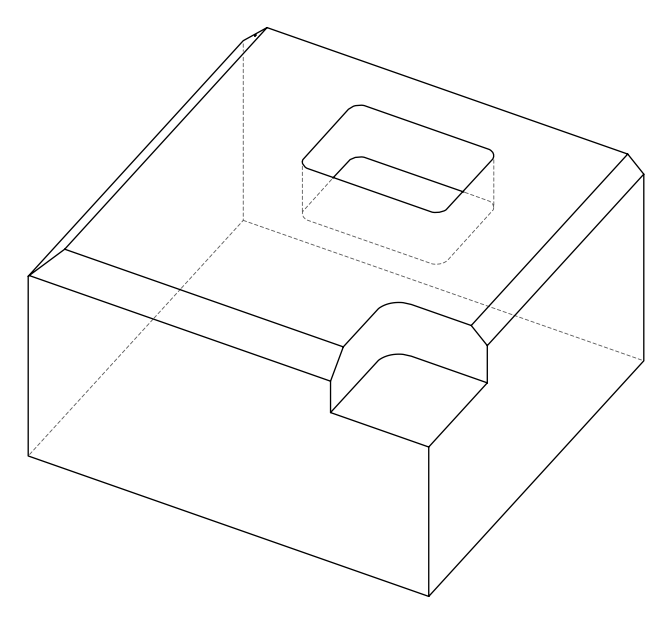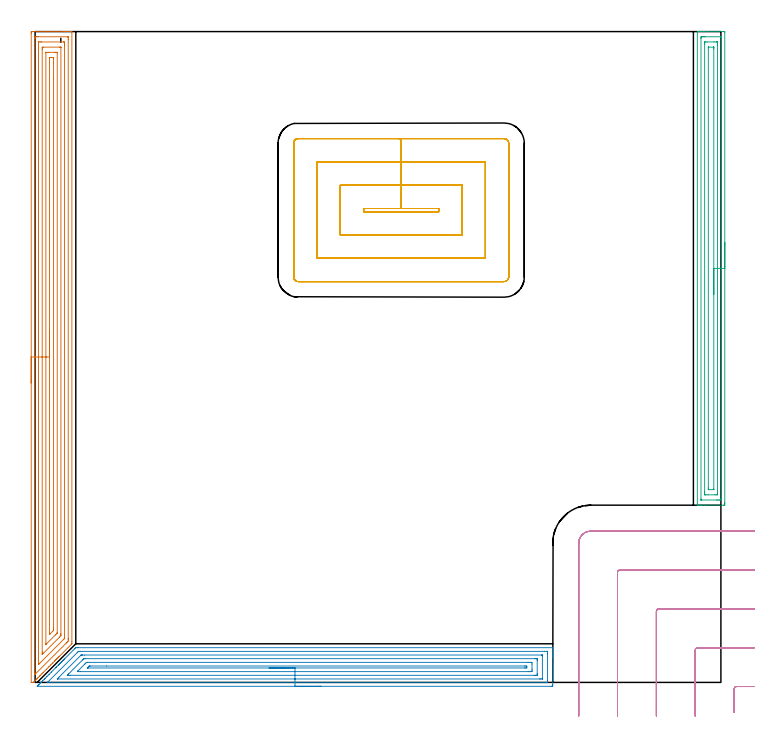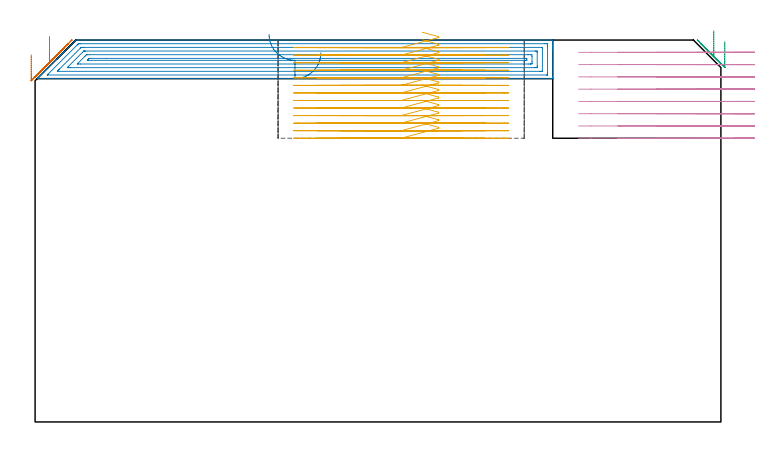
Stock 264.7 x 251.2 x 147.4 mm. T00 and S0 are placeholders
(PLAN: 5 operations, 2 tool changes, 54.1 min)
(1 AREA_MILL | FG_CHAMFER_SURFACE | UGT0205_001 | 12 min | 30953 mm3)
(2 AREA_MILL_1 | FG_CHAMFER_SURFACE_1 | UGT0205_001 | 9.42 min | 21792 mm3)
(3 AREA_MILL_2 | FG_CHAMFER_SURFACE_2 | UGT0205_001 | 6.1 min | 10614 mm3)
(4 MILL_CORNER_NOTCH_RECTANGULAR | CORNER_NOTCH_RECTANGULAR | UGT0201_094 | Follow Part, ap 5, ae 75% | 7.22 min | 165347 mm3)
(5 MILL_RECTANGULAR_POCKET | POCKET_RECTANGULAR_STRAIGHT | NXT0201_011 | Follow Part, ap 3, ae 75% | 19.39 min | 240004 mm3)
(TOOL UGT0205_001 | Chamfer Mill 20 x 3 x 45 deg. | D20 FL50 Z2)
(TOOL UGT0201_094 | End mill 20 mm | D20 FL38 Z4)
(TOOL NXT0201_011 | ENDMILL 12mm [2P460-1200-NA 1630] | D12 FL38 Z6)
(OP 1 AREA_MILL)
G17 G21 G94 G90
T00 M6
G54
G17 G0 G90 X-1.5 Y115.6 S1061 M3
G43 Z157.4 H0
Z141.7
G94 G1 Y115.638 Z140.828 F250.
Y115.752 Z139.963
Y115.941 Z139.112
Y116.203 Z138.28
Y116.537 Z137.474
Y116.94 Z136.7
Y117.408 Z135.964
Y117.94 Z135.272
Y118.529 Z134.629
Y119.172 Z134.04
Y119.864 Z133.508
Y120.6 Z133.04
Y121.374 Z132.637
Y122.18 Z132.303
Y123.012 Z132.041
Y123.864 Z131.852
Y124.728 Z131.738
Y125.6 Z131.7
Y250.59
X-1.497 Y250.986 Z131.702
X-1.492 Y251.19 Z131.705
X-1.107 Y251.195 Z132.09
X-0.507 Y251.2 Z132.69
X11.175 Z144.369
X11.731 Z144.927
X12.052 Z145.248
X12.608 Z145.804
X12.93 Z146.124
X13.573 Z146.772
X13.912 Z147.111
X14.058 Y251.198 Z147.25
X14.198 Y251.19 Z147.388
X14.2 Y251.036 Z147.4
Y15.787
X14.195 Y14.9 Z147.395
X14.193 Y14.895 Z147.393
X9.42 Y10.119 Z142.616
X9.285 Y9.984 Z142.483
X9.12 Y9.819 Z142.317
X8.982 Y9.68 Z142.177
X8.839 Y9.538 Z142.037
X8.688 Y9.387 Z141.886
X8.543 Y9.241 Z141.739
X8.393 Y9.092 Z141.59
X8.257 Y8.956 Z141.455
X8.105 Y8.802 Z141.3
X7.946 Y8.645 Z141.144
X7.826 Y8.525 Z141.024
X7.666 Y8.363 Z140.861
X7.5 Y8.199 Z140.698
X6.789 Y7.488 Z139.987
X6.608 Y7.306 Z139.804
X6.018 Y6.718 Z139.218
X5.326 Y6.026 Z138.525
X4.375 Y5.074 Z137.573
X3.035 Y3.735 Z136.234
X2.59 Y3.289 Z135.787
X2.047 Y2.747 Z135.246
X1.817 Y2.516 Z135.014
X1.697 Y2.396 Z134.894
X1.2 Y1.899 Z134.399
X0.94 Y1.638 Z134.136
X0.805 Y1.503 Z134.002
X0.648 Y1.347 Z133.847
X0.362 Y1.061 Z133.562
X0.063 Y0.76 Z133.258
X-0.536 Y0.164 Z132.663
X-0.668 Y0.035 Z132.53
X-0.697 Y0.01 Z132.501
X-0.99 Y0. Z132.21
X-1.076 Z132.123
X-1.341 Z131.858
X-1.494 Y0.01 Z131.705
X-1.5 Y0.04 Z131.7
Y125.6
X-0.086 Z133.114
X-0.085 Y248.657 Z133.115
X-0.084 Y248.804 Z133.116
X-0.079 Y249.168 Z133.121
X0.268 Y249.191 Z133.468
X0.648 Y249.196 Z133.848
X1.136 Y249.2 Z134.336
X12.541 Z145.741
X12.717 Y249.197 Z145.917
X12.746 Y249.195 Z145.946
X12.773 Y249.191 Z145.973
X12.779 Y249.155 Z145.979
X12.784 Y248.953 Z145.984
X12.785 Y248.804 Z145.985
X12.786 Y248.058 Z145.986
X12.785 Y16.827 Z145.985
X12.784 Y16.68 Z145.984
X12.779 Y15.941 Z145.979
X12.634 Y15.787 Z145.834
X12.342 Y15.493 Z145.542
X12.052 Y15.202 Z145.252
X0.139 Y3.289 Z133.339
X-0.016 Y3.137 Z133.184
X-0.05 Y3.106 Z133.15
X-0.072 Y3.088 Z133.128
X-0.079 Y3.135 Z133.121
X-0.082 Y3.289 Z133.118
X-0.085 Y3.68 Z133.115
X-0.086 Y125.6 Z133.114
X1.328 Z134.528
X1.329 Y247.019 Z134.529
X1.33 Y247.119 Z134.53
X1.333 Y247.168 Z134.533
X1.335 Y247.186 Z134.535
X1.354 Y247.192 Z134.554
X1.525 Y247.196 Z134.725
X2.224 Y247.2 Z135.424
X2.402 Z135.602
X10.998 Y247.199 Z144.198
X11.175 Y247.195 Z144.375
X11.347 Y247.19 Z144.547
X11.364 Y247.019 Z144.564
X11.367 Y246.823 Z144.567
X11.371 Y246.126 Z144.571
Y245.926
Y17.374
X11.368 Y17.173 Z144.568
X11.364 Y17.041 Z144.564
X11.356 Y16.967 Z144.556
X11.128 Y16.728 Z144.328
X1.836 Y7.436 Z135.036
X1.525 Y7.127 Z134.725
X1.39 Y6.997 Z134.59
X1.335 Y6.946 Z134.535
X1.33 Y7.007 Z134.53
X1.329 Y7.019 Z134.529
X1.328 Y125.6 Z134.528
X2.743 Z135.943
Y244.34
X2.746 Y244.883 Z135.946
X2.75 Y245.068 Z135.95
X2.758 Y245.19 Z135.958
X3.312 Y245.2 Z136.512
X9.453 Z142.653
X9.841 Y245.194 Z143.041
X9.937 Y245.19 Z143.137
X9.951 Y245.186 Z143.151
X9.953 Y245.172 Z143.153
X9.955 Y245.139 Z143.155
X9.957 Y245.067 Z143.157
Y18.813
X9.956 Y18.466 Z143.156
X9.953 Y18.193 Z143.153
X9.95 Y18.057 Z143.15
X9.941 Y18.002 Z143.141
X9.472 Y17.521 Z142.672
X3.279 Y11.328 Z136.479
X2.833 Y10.885 Z136.033
X2.796 Y10.851 Z135.996
X2.75 Y10.811 Z135.95
X2.747 Y10.871 Z135.947
X2.744 Y10.975 Z135.944
X2.743 Y11.324 Z135.943
Y11.715
Y125.6
X4.157 Z137.357
Y243.001
X4.159 Y243.113 Z137.359
X4.161 Y243.168 Z137.361
X4.163 Y243.187 Z137.363
X4.189 Y243.19 Z137.389
X4.403 Y243.197 Z137.603
X5.034 Y243.2 Z138.234
X5.277 Z138.477
X7.666 Z140.866
X7.91 Z141.11
X8.405 Y243.194 Z141.605
X8.52 Y243.19 Z141.72
X8.537 Y243.187 Z141.737
X8.538 Y243.167 Z141.738
X8.541 Y243.113 Z141.741
X8.542 Y243.001 Z141.742
X8.543 Y19.359 Z141.743
X8.536 Y19.136 Z141.736
X8.524 Y19.034 Z141.724
X8.455 Y18.961 Z141.655
X8.256 Y18.758 Z141.456
X7.968 Y18.466 Z141.168
X7.816 Y18.314 Z141.016
X4.275 Y14.774 Z137.475
X4.205 Y14.709 Z137.405
X4.192 Y14.7 Z137.392
X4.164 Y14.686 Z137.364
X4.157 Y14.895 Z137.357
Y125.6
X5.571 Z138.771
Y240.769
X5.573 Y241.114 Z138.773
X5.575 Y241.164 Z138.775
X5.577 Y241.187 Z138.777
X5.595 Y241.19 Z138.795
X5.7 Y241.195 Z138.9
X5.911 Y241.198 Z139.111
X6.365 Y241.2 Z139.565
X6.789 Y241.199 Z139.989
X6.93 Y241.198 Z140.13
X7.042 Y241.194 Z140.242
X7.112 Y241.19 Z140.312
X7.122 Y241.114 Z140.322
X7.125 Y240.769 Z140.325
X7.128 Y240.424 Z140.328
X7.129 Y232.723 Z140.329
Y21.144
X7.128 Y20.799 Z140.328
X7.124 Y20.251 Z140.324
X7.122 Y20.083 Z140.322
X7.039 Y19.996 Z140.239
X6.789 Y19.738 Z139.989
X5.911 Y18.859 Z139.111
X5.716 Y18.665 Z138.916
X5.665 Y18.615 Z138.865
X5.598 Y18.555 Z138.798
X5.579 Y18.539 Z138.779
X5.576 Y18.569 Z138.776
X5.573 Y18.622 Z138.773
X5.572 Y18.706 Z138.772
X5.571 Y18.812 Z138.771
Y125.6
Y126.472 Z138.809
Y127.336 Z138.923
Y128.188 Z139.112
Y129.02 Z139.374
Y129.826 Z139.708
Y130.6 Z140.111
Y131.336 Z140.58
Y132.028 Z141.111
Y132.671 Z141.7
Y133.26 Z142.343
Y133.792 Z143.035
Y134.26 Z143.771
Y134.663 Z144.545
Y134.997 Z145.351
Y135.259 Z146.183
Y135.448 Z147.035
Y135.562 Z147.899
Y135.6 Z148.771
G0 Z157.4
M5
M2
(OP 2 AREA_MILL_1)
G17 G21 G94 G90
T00 M6
G54
G17 G0 G90 X110.3 Y-1.5 S1061 M3
G43 Z157.4 H0
Z142.5
G94 G1 X110.262 Z141.628 F250.
X110.148 Z140.763
X109.959 Z139.912
X109.697 Z139.08
X109.363 Z138.274
X108.96 Z137.5
X108.492 Z136.764
X107.96 Z136.072
X107.371 Z135.429
X106.728 Z134.84
X106.036 Z134.308
X105.3 Z133.84
X104.526 Z133.437
X103.72 Z133.103
X102.888 Z132.841
X102.036 Z132.652
X101.172 Z132.538
X100.3 Z132.5
X0.941
X0.819 Y-1.493 Z132.506
X0.941 Y-1.361 Z132.638
X1.217 Y-1.082 Z132.917
X1.387 Y-0.912 Z133.085
X1.509 Y-0.789 Z133.207
X2.097 Y-0.203 Z133.796
X2.278 Y-0.021 Z133.977
X2.388 Y0.09 Z134.087
X2.976 Y0.676 Z134.675
X3.561 Y1.262 Z135.26
X3.855 Y1.555 Z135.555
X4.506 Y2.206 Z136.205
X5.397 Y3.097 Z137.096
X6.288 Y3.988 Z137.987
X7.956 Y5.657 Z139.655
X8.07 Y5.772 Z139.768
X8.249 Y5.95 Z139.948
X8.961 Y6.662 Z140.66
X9.126 Y6.829 Z140.824
X9.29 Y6.991 Z140.989
X9.407 Y7.108 Z141.106
X9.566 Y7.269 Z141.263
X9.724 Y7.425 Z141.423
X9.852 Y7.553 Z141.551
X10.006 Y7.708 Z141.703
X10.157 Y7.859 Z141.856
X10.298 Y7.999 Z141.997
X10.445 Y8.148 Z142.143
X10.591 Y8.292 Z142.29
X10.743 Y8.444 Z142.442
X10.885 Y8.587 Z142.583
X11.025 Y8.726 Z142.724
X11.189 Y8.89 Z142.888
X11.325 Y9.027 Z143.023
X15.281 Y12.982 Z146.981
X15.645 Y13.343 Z147.342
X15.699 Y13.393 Z147.392
X16.536 Y13.4 Z147.4
X199.659
X199.79 Y13.394 Z147.393
X199.8 Y13.135 Z147.134
Y12.425 Z146.425
Y11.781 Z145.78
Y11.224 Z145.22
Y10.946 Z144.943
Y10.345 Z144.342
Y10.067 Z144.064
Y9.466 Z143.461
Y-0.782 Z133.215
X199.797 Y-1.082 Z132.915
X199.79 Y-1.491 Z132.506
X199.632 Y-1.496 Z132.502
X199.213 Y-1.5 Z132.5
X100.3
Y-0.086 Z133.914
X4.951 Y-0.085 Z133.915
X4.83 Y-0.084 Z133.916
X4.716 Y-0.079 Z133.921
X4.683 Y-0.077 Z133.923
X4.688 Y-0.069 Z133.931
X4.749 Y-0.004 Z133.996
X4.815 Y0.064 Z134.064
X4.951 Y0.202 Z134.202
X16.253 Y11.503 Z145.503
X16.536 Y11.783 Z145.783
X16.701 Y11.94 Z145.94
X16.756 Y11.979 Z145.979
X16.848 Y11.981 Z145.981
X17.041 Y11.984 Z145.984
X17.427 Y11.985 Z145.985
X17.546 Y11.986 Z145.986
X196.659
X197.431 Y11.985 Z145.985
X197.552 Y11.984 Z145.984
X197.77 Y11.979 Z145.979
X197.79 Y11.908 Z145.908
X197.796 Y11.743 Z145.743
X197.799 Y11.224 Z145.224
X197.8 Y10.86 Z144.86
X197.799 Y0.676 Z134.676
X197.798 Y0.314 Z134.314
X197.79 Y-0.051 Z133.949
X197.784 Y-0.08 Z133.92
X197.768 Y-0.082 Z133.918
X197.72 Y-0.084 Z133.916
X197.624 Y-0.085 Z133.915
X197.431 Y-0.086 Z133.914
X100.3
Y1.328 Z135.328
X8.744 Y1.329 Z135.329
X8.677 Y1.331 Z135.331
X8.656 Y1.332 Z135.332
X8.558 Y1.347 Z135.347
X8.639 Y1.433 Z135.433
X8.756 Y1.555 Z135.555
X9.078 Y1.879 Z135.879
X9.407 Y2.208 Z136.208
X17.545 Y10.345 Z144.345
X17.702 Y10.495 Z144.495
X17.76 Y10.549 Z144.549
X17.797 Y10.565 Z144.565
X17.859 Y10.566 Z144.566
X18.09 Y10.57 Z144.57
X18.318 Y10.571 Z144.571
X18.98
X195.42
X195.649 Y10.569 Z144.569
X195.725 Y10.568 Z144.568
X195.778 Y10.565 Z144.565
X195.79 Y10.494 Z144.494
X195.795 Y10.345 Z144.345
X195.799 Y10.197 Z144.197
Y1.555 Z135.555
X195.797 Y1.409 Z135.409
X195.79 Y1.357 Z135.357
X195.784 Y1.335 Z135.335
X195.763 Y1.334 Z135.334
X195.649 Y1.331 Z135.331
X194.987 Y1.329 Z135.329
X194.758 Y1.328 Z135.328
X100.3
Y2.743 Z136.743
X13.549
X12.971 Y2.744 Z136.744
X12.655 Y2.746 Z136.746
X12.501 Y2.75 Z136.75
X12.416 Y2.756 Z136.756
X12.476 Y2.822 Z136.822
X12.525 Y2.874 Z136.874
X12.971 Y3.323 Z137.323
X18.318 Y8.669 Z142.669
X18.723 Y9.067 Z143.067
X18.796 Y9.135 Z143.135
X18.816 Y9.15 Z143.15
X18.848 Y9.153 Z143.153
X18.92 Y9.155 Z143.155
X19.209 Y9.157 Z143.157
X19.522
X192.976
X193.29 Y9.156 Z143.156
X193.689 Y9.152 Z143.152
X193.773 Y9.15 Z143.15
X193.79 Y9.001 Z143.001
X193.799 Y8.654 Z142.654
X193.8 Y8.587 Z142.587
Y3.313 Z137.313
X193.796 Y2.906 Z136.906
X193.793 Y2.805 Z136.805
X193.79 Y2.759 Z136.759
X193.745 Y2.75 Z136.75
X193.55 Y2.747 Z136.747
X192.976 Y2.743 Z136.743
X192.662
X100.3
Y4.157 Z138.157
X17.462
X16.568 Y4.16 Z138.16
X16.536 Y4.162 Z138.162
X16.302 Y4.192 Z138.192
X16.415 Y4.311 Z138.311
X16.536 Y4.436 Z138.436
X19.209 Y7.11 Z141.11
X19.512 Y7.409 Z141.409
X19.818 Y7.708 Z141.708
X20.069 Y7.739 Z141.739
X20.1 Y7.74 Z141.74
X20.956 Y7.743 Z141.743
X190.267
X191.159 Y7.742 Z141.742
X191.193 Y7.741 Z141.741
X191.79 Y7.708 Z141.708
X191.798 Y7.111 Z141.111
X191.799 Y5.071 Z139.071
X191.796 Y4.476 Z138.476
X191.79 Y4.192 Z138.192
X191.227 Y4.159 Z138.159
X191.193 Y4.158 Z138.158
X190.338 Y4.157 Z138.157
X100.3
Y5.571 Z139.571
X20.484
X20.347 Y5.572 Z139.572
X20.217 Y5.575 Z139.575
X20.138 Y5.579 Z139.579
X20.183 Y5.63 Z139.63
X20.245 Y5.696 Z139.696
X20.3 Y5.752 Z139.752
X20.498 Y5.95 Z139.95
X20.746 Y6.192 Z140.192
X20.833 Y6.273 Z140.273
X20.9 Y6.322 Z140.322
X20.991 Y6.324 Z140.324
X21.499 Y6.328 Z140.328
X27.541 Y6.329 Z140.329
X189.028 Y6.328 Z140.328
X189.411 Y6.326 Z140.326
X189.785 Y6.322 Z140.322
X189.79 Y5.95 Z139.95
X189.788 Y5.578 Z139.578
X189.411 Y5.575 Z139.575
X188.903 Y5.572 Z139.572
X100.3 Y5.571 Z139.571
X99.428 Z139.609
X98.564 Z139.723
X97.712 Z139.912
X96.88 Z140.174
X96.074 Z140.508
X95.3 Z140.911
X94.564 Z141.38
X93.872 Z141.911
X93.229 Z142.5
X92.64 Z143.143
X92.108 Z143.835
X91.64 Z144.571
X91.237 Z145.345
X90.903 Z146.151
X90.641 Z146.983
X90.452 Z147.835
X90.338 Z148.699
X90.3 Z149.571
G0 Z157.4
M5
M2
(OP 3 AREA_MILL_2)
G17 G21 G94 G90
T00 M6
G54
G17 G0 G90 X266.2 Y169.8 S1061 M3
G43 Z157.4 H0
Z146.8
G94 G1 Y169.762 Z145.928 F250.
Y169.648 Z145.064
Y169.459 Z144.212
Y169.197 Z143.38
Y168.863 Z142.574
Y168.46 Z141.8
Y167.992 Z141.064
Y167.46 Z140.372
Y166.871 Z139.729
Y166.228 Z139.14
Y165.536 Z138.609
Y164.8 Z138.14
Y164.026 Z137.737
Y163.22 Z137.403
Y162.388 Z137.141
Y161.537 Z136.952
Y160.672 Z136.838
Y159.8 Z136.8
Y69.467
X266.199 Y69.031 Z136.801
X266.195 Y68.577 Z136.803
X266.192 Y68.41 Z136.806
X265.748 Y68.4 Z137.249
X258.696 Z144.298
X257.296 Z145.7
X256.933 Z146.062
X256.208 Z146.791
X255.972 Z147.028
X255.604 Y68.406 Z147.387
X255.603 Y68.407 Z147.388
X255.6 Y68.584 Z147.4
Y251.016
X255.603 Y251.193 Z147.388
X255.605 Y251.2 Z147.386
X255.972 Z147.028
X256.209 Z146.791
X256.933 Z146.062
X258.177 Z144.82
X259.578 Z143.418
X265.748 Z137.249
X266.01 Y251.197 Z136.987
X266.192 Y251.19 Z136.806
X266.199 Y251.006 Z136.799
X266.2 Y159.8 Z136.8
X264.786 Z138.214
X264.785 Y70.902 Z138.215
X264.784 Y70.82 Z138.216
X264.779 Y70.423 Z138.221
X264.392 Y70.407 Z138.608
X263.985 Y70.402 Z139.015
X263.517 Y70.4 Z139.483
X263.104 Z139.896
X257.116 Y70.401 Z145.884
X257.081 Y70.402 Z145.919
X257.046 Y70.406 Z145.954
X257.022 Y70.41 Z145.978
X257.021 Y70.438 Z145.979
X257.015 Y70.737 Z145.985
Y248.698
X257.016 Y248.78 Z145.984
X257.021 Y249.177 Z145.979
X257.408 Y249.193 Z145.592
X257.815 Y249.198 Z145.185
X258.283 Y249.2 Z144.717
X258.696 Z144.304
X264.684 Y249.199 Z138.316
X264.719 Y249.198 Z138.281
X264.754 Y249.194 Z138.246
X264.778 Y249.19 Z138.222
X264.779 Y249.162 Z138.221
X264.785 Y248.863 Z138.215
X264.786 Y159.8 Z138.214
X263.372 Z139.628
X263.371 Y73.231 Z139.629
X263.369 Y72.608 Z139.631
X263.367 Y72.473 Z139.633
X263.365 Y72.414 Z139.635
X263.303 Y72.406 Z139.697
X263.104 Y72.403 Z139.896
X262.427 Y72.4 Z140.573
X259.783 Z143.217
X258.901 Z144.099
X258.696 Y72.403 Z144.304
X258.492 Y72.408 Z144.508
X258.439 Y72.41 Z144.561
X258.435 Y72.447 Z144.565
X258.431 Y72.518 Z144.569
X258.43 Y72.608 Z144.57
X258.429 Y72.88 Z144.571
X258.428 Y73.502 Z144.572
X258.429 Y246.369 Z144.571
X258.431 Y246.992 Z144.569
X258.433 Y247.127 Z144.567
X258.435 Y247.186 Z144.565
X258.497 Y247.194 Z144.503
X258.696 Y247.197 Z144.304
X259.373 Y247.2 Z143.627
X262.017 Z140.983
X262.899 Z140.101
X263.104 Y247.197 Z139.896
X263.309 Y247.192 Z139.691
X263.361 Y247.19 Z139.639
X263.365 Y247.153 Z139.635
X263.369 Y247.082 Z139.631
X263.37 Y246.992 Z139.63
X263.371 Y246.72 Z139.629
X263.372 Y246.098 Z139.628
Y159.8
X261.957 Z141.043
Y74.666
X261.955 Y74.457 Z141.045
X261.953 Y74.422 Z141.047
X261.95 Y74.411 Z141.05
X261.943 Y74.408 Z141.057
X261.89 Y74.403 Z141.11
X261.78 Y74.401 Z141.22
X260.02 Z142.98
X259.911 Y74.402 Z143.089
X259.857 Y74.406 Z143.143
X259.849 Y74.41 Z143.151
X259.846 Y74.415 Z143.154
X259.844 Y74.437 Z143.156
X259.843 Y74.542 Z143.157
Y75.022
Y244.934
X259.845 Y245.143 Z143.155
X259.847 Y245.178 Z143.153
X259.85 Y245.189 Z143.15
X259.857 Y245.192 Z143.143
X259.91 Y245.197 Z143.09
X260.02 Y245.199 Z142.98
X261.78 Z141.22
X261.889 Y245.198 Z141.111
X261.943 Y245.194 Z141.057
X261.951 Y245.19 Z141.049
X261.954 Y245.185 Z141.046
X261.956 Y245.163 Z141.044
X261.957 Y245.058 Z141.043
Y244.578
Y159.8
Y158.928 Z141.081
Y158.064 Z141.195
Y157.212 Z141.383
Y156.38 Z141.646
Y155.574 Z141.98
Y154.8 Z142.382
Y154.064 Z142.851
Y153.372 Z143.382
Y152.729 Z143.972
Y152.14 Z144.615
Y151.609 Z145.307
Y151.14 Z146.043
Y150.737 Z146.817
Y150.403 Z147.622
Y150.141 Z148.454
Y149.952 Z149.306
Y149.838 Z150.171
Y149.8 Z151.043
G0 Z157.4
M5
M2
(OP 4 MILL_CORNER_NOTCH_RECTANGULAR)
G17 G21 G94 G90
T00 M6
G54
G17 G0 G90 X277.571 Y-1.6 S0 M3
G43 Z157.4 H0
Z142.662
G94 G1 X274.571 F250.
X270.795 F500.
G3 X269.8 Y-2.595 R1.
G1 Y-8.602
Y-11.602 F250.
G0 Z157.4
X277.7 Y13.4
Z142.662
G1 X274.7
X255.795 F500.
G3 X254.8 Y12.405 R1.
G1 Y-10.
Y-13. F250.
G0 Z157.4
X277.7 Y28.4
Z142.662
G1 X274.7
X240.796 F500.
G3 X239.8 Y27.404 R1.
G1 Y-10.
Y-13. F250.
G0 Z157.4
X277.7 Y43.4
Z142.662
G1 X274.7
X225.796 F500.
G3 X224.8 Y42.404 R1.
G1 Y-10.
Y-13. F250.
G0 Z157.4
X277.7 Y58.4
Z142.662
G1 X274.7
X214.5 F500.
G3 X209.8 Y53.7 R4.7
G1 Y-10.
Y-13. F250.
G0 Z157.4
X277.571 Y-1.6
Z137.925
G1 X274.571
X270.795 F500.
G3 X269.8 Y-2.595 R1.
G1 Y-8.602
Y-11.602 F250.
G0 Z157.4
X277.7 Y13.4
Z137.925
G1 X274.7
X255.795 F500.
G3 X254.8 Y12.405 R1.
G1 Y-10.
Y-13. F250.
G0 Z157.4
X277.7 Y28.4
Z137.925
G1 X274.7
X240.796 F500.
G3 X239.8 Y27.404 R1.
G1 Y-10.
Y-13. F250.
G0 Z157.4
X277.7 Y43.4
Z137.925
G1 X274.7
X225.796 F500.
G3 X224.8 Y42.404 R1.
G1 Y-10.
Y-13. F250.
G0 Z157.4
X277.7 Y58.4
Z137.925
G1 X274.7
X214.5 F500.
G3 X209.8 Y53.7 R4.7
G1 Y-10.
Y-13. F250.
G0 Z157.4
X277.571 Y-1.6
Z133.187
G1 X274.571
X270.795 F500.
G3 X269.8 Y-2.595 R1.
G1 Y-8.602
Y-11.602 F250.
G0 Z157.4
X277.7 Y13.4
Z133.187
G1 X274.7
X255.795 F500.
G3 X254.8 Y12.405 R1.
G1 Y-10.
Y-13. F250.
G0 Z157.4
X277.7 Y28.4
Z133.187
G1 X274.7
X240.796 F500.
G3 X239.8 Y27.404 R1.
G1 Y-10.
Y-13. F250.
G0 Z157.4
X277.7 Y43.4
Z133.187
G1 X274.7
X225.796 F500.
G3 X224.8 Y42.404 R1.
G1 Y-10.
Y-13. F250.
G0 Z157.4
X277.7 Y58.4
Z133.187
G1 X274.7
X214.5 F500.
G3 X209.8 Y53.7 R4.7
G1 Y-10.
Y-13. F250.
G0 Z157.4
X277.571 Y-1.6
Z128.45
G1 X274.571
X270.795 F500.
G3 X269.8 Y-2.595 R1.
G1 Y-8.602
Y-11.602 F250.
G0 Z157.4
X277.7 Y13.4
Z128.45
G1 X274.7
X255.795 F500.
G3 X254.8 Y12.405 R1.
G1 Y-10.
Y-13. F250.
G0 Z157.4
X277.7 Y28.4
Z128.45
G1 X274.7
X240.796 F500.
G3 X239.8 Y27.404 R1.
G1 Y-10.
Y-13. F250.
G0 Z157.4
X277.7 Y43.4
Z128.45
G1 X274.7
X225.796 F500.
G3 X224.8 Y42.404 R1.
G1 Y-10.
Y-13. F250.
G0 Z157.4
X277.7 Y58.4
Z128.45
G1 X274.7
X214.5 F500.
G3 X209.8 Y53.7 R4.7
G1 Y-10.
Y-13. F250.
G0 Z157.4
X277.571 Y-1.6
Z123.712
G1 X274.571
X270.795 F500.
G3 X269.8 Y-2.595 R1.
G1 Y-8.602
Y-11.602 F250.
G0 Z157.4
X277.7 Y13.4
Z123.712
G1 X274.7
X255.795 F500.
G3 X254.8 Y12.405 R1.
G1 Y-10.
Y-13. F250.
G0 Z157.4
X277.7 Y28.4
Z123.712
G1 X274.7
X240.796 F500.
G3 X239.8 Y27.404 R1.
G1 Y-10.
Y-13. F250.
G0 Z157.4
X277.7 Y43.4
Z123.712
G1 X274.7
X225.796 F500.
G3 X224.8 Y42.404 R1.
G1 Y-10.
Y-13. F250.
G0 Z157.4
X277.7 Y58.4
Z123.712
G1 X274.7
X214.5 F500.
G3 X209.8 Y53.7 R4.7
G1 Y-10.
Y-13. F250.
G0 Z157.4
X277.571 Y-1.6
Z118.975
G1 X274.571
X270.795 F500.
G3 X269.8 Y-2.595 R1.
G1 Y-8.602
Y-11.602 F250.
G0 Z157.4
X277.7 Y13.4
Z118.975
G1 X274.7
X255.795 F500.
G3 X254.8 Y12.405 R1.
G1 Y-10.
Y-13. F250.
G0 Z157.4
X277.7 Y28.4
Z118.975
G1 X274.7
X240.796 F500.
G3 X239.8 Y27.404 R1.
G1 Y-10.
Y-13. F250.
G0 Z157.4
X277.7 Y43.4
Z118.975
G1 X274.7
X225.796 F500.
G3 X224.8 Y42.404 R1.
G1 Y-10.
Y-13. F250.
G0 Z157.4
X277.7 Y58.4
Z118.975
G1 X274.7
X214.5 F500.
G3 X209.8 Y53.7 R4.7
G1 Y-10.
Y-13. F250.
G0 Z157.4
X277.571 Y-1.6
Z114.237
G1 X274.571
X270.795 F500.
G3 X269.8 Y-2.595 R1.
G1 Y-8.602
Y-11.602 F250.
G0 Z157.4
X277.7 Y13.4
Z114.237
G1 X274.7
X255.795 F500.
G3 X254.8 Y12.405 R1.
G1 Y-10.
Y-13. F250.
G0 Z157.4
X277.7 Y28.4
Z114.237
G1 X274.7
X240.796 F500.
G3 X239.8 Y27.404 R1.
G1 Y-10.
Y-13. F250.
G0 Z157.4
X277.7 Y43.4
Z114.237
G1 X274.7
X225.796 F500.
G3 X224.8 Y42.404 R1.
G1 Y-10.
Y-13. F250.
G0 Z157.4
X277.7 Y58.4
Z114.237
G1 X274.7
X214.5 F500.
G3 X209.8 Y53.7 R4.7
G1 Y-10.
Y-13. F250.
G0 Z157.4
X277.571 Y-1.6
Z109.5
G1 X274.571
X270.795 F500.
G3 X269.8 Y-2.595 R1.
G1 Y-8.602
Y-11.602 F250.
G0 Z157.4
X277.7 Y13.4
Z109.5
G1 X274.7
X255.795 F500.
G3 X254.8 Y12.405 R1.
G1 Y-10.
Y-13. F250.
G0 Z157.4
X277.7 Y28.4
Z109.5
G1 X274.7
X240.796 F500.
G3 X239.8 Y27.404 R1.
G1 Y-10.
Y-13. F250.
G0 Z157.4
X277.7 Y43.4
Z109.5
G1 X274.7
X225.796 F500.
G3 X224.8 Y42.404 R1.
G1 Y-10.
Y-13. F250.
G0 Z157.4
X277.7 Y58.4
Z109.5
G1 X274.7
X214.5 F500.
G3 X209.8 Y53.7 R4.7
G1 Y-10.
Y-13. F250.
G0 Z157.4
M5
M2
(OP 5 MILL_RECTANGULAR_POCKET)
G17 G21 G94 G90
T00 M6
G54
G17 G0 G90 X149.424 Y181.7 S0 M3
G43 Z157.4 H1
Z150.4
G94 G1 X155.8 Z148.691 F250.
Y182.9 Z148.37
X141.3 Z144.485
X126.8 F500.
Y181.7
X155.8
Y182.9
X141.3
Y191.9
X117.8
Y172.7
X164.8
Y191.9
X141.3
Y200.9
X108.8
Y163.7
X173.8
Y200.9
X141.3
Y209.9
X101.6
G3 X99.8 Y208.1 R1.8
G1 Y156.5
G3 X101.6 Y154.7 R1.8
G1 X181.
G3 X182.8 Y156.5 R1.8
G1 Y208.1
G3 X181. Y209.9 R1.8
G1 X141.3
X140.3
G0 X149.424 Y181.7 Z147.485
G1 X155.8 Z145.776 F250.
Y182.9 Z145.454
X141.3 Z141.569
X126.8 F500.
Y181.7
X155.8
Y182.9
X141.3
Y191.9
X117.8
Y172.7
X164.8
Y191.9
X141.3
Y200.9
X108.8
Y163.7
X173.8
Y200.9
X141.3
Y209.9
X101.6
G3 X99.8 Y208.1 R1.8
G1 Y156.5
G3 X101.6 Y154.7 R1.8
G1 X181.
G3 X182.8 Y156.5 R1.8
G1 Y208.1
G3 X181. Y209.9 R1.8
G1 X141.3
X140.3
G0 X149.424 Y181.7 Z144.569
G1 X155.8 Z142.861 F250.
Y182.9 Z142.539
X141.3 Z138.654
X126.8 F500.
Y181.7
X155.8
Y182.9
X141.3
Y191.9
X117.8
Y172.7
X164.8
Y191.9
X141.3
Y200.9
X108.8
Y163.7
X173.8
Y200.9
X141.3
Y209.9
X101.6
G3 X99.8 Y208.1 R1.8
G1 Y156.5
G3 X101.6 Y154.7 R1.8
G1 X181.
G3 X182.8 Y156.5 R1.8
G1 Y208.1
G3 X181. Y209.9 R1.8
G1 X141.3
X140.3
G0 X149.424 Y181.7 Z141.654
G1 X155.8 Z139.945 F250.
Y182.9 Z139.624
X141.3 Z135.738
X126.8 F500.
Y181.7
X155.8
Y182.9
X141.3
Y191.9
X117.8
Y172.7
X164.8
Y191.9
X141.3
Y200.9
X108.8
Y163.7
X173.8
Y200.9
X141.3
Y209.9
X101.6
G3 X99.8 Y208.1 R1.8
G1 Y156.5
G3 X101.6 Y154.7 R1.8
G1 X181.
G3 X182.8 Y156.5 R1.8
G1 Y208.1
G3 X181. Y209.9 R1.8
G1 X141.3
X140.3
G0 X149.424 Y181.7 Z138.738
G1 X155.8 Z137.03 F250.
Y182.9 Z136.708
X141.3 Z132.823
X126.8 F500.
Y181.7
X155.8
Y182.9
X141.3
Y191.9
X117.8
Y172.7
X164.8
Y191.9
X141.3
Y200.9
X108.8
Y163.7
X173.8
Y200.9
X141.3
Y209.9
X101.6
G3 X99.8 Y208.1 R1.8
G1 Y156.5
G3 X101.6 Y154.7 R1.8
G1 X181.
G3 X182.8 Y156.5 R1.8
G1 Y208.1
G3 X181. Y209.9 R1.8
G1 X141.3
X140.3
G0 X149.424 Y181.7 Z135.823
G1 X155.8 Z134.114 F250.
Y182.9 Z133.793
X141.3 Z129.908
X126.8 F500.
Y181.7
X155.8
Y182.9
X141.3
Y191.9
X117.8
Y172.7
X164.8
Y191.9
X141.3
Y200.9
X108.8
Y163.7
X173.8
Y200.9
X141.3
Y209.9
X101.6
G3 X99.8 Y208.1 R1.8
G1 Y156.5
G3 X101.6 Y154.7 R1.8
G1 X181.
G3 X182.8 Y156.5 R1.8
G1 Y208.1
G3 X181. Y209.9 R1.8
G1 X141.3
X140.3
G0 X149.424 Y181.7 Z132.908
G1 X155.8 Z131.199 F250.
Y182.9 Z130.878
X141.3 Z126.992
X126.8 F500.
Y181.7
X155.8
Y182.9
X141.3
Y191.9
X117.8
Y172.7
X164.8
Y191.9
X141.3
Y200.9
X108.8
Y163.7
X173.8
Y200.9
X141.3
Y209.9
X101.6
G3 X99.8 Y208.1 R1.8
G1 Y156.5
G3 X101.6 Y154.7 R1.8
G1 X181.
G3 X182.8 Y156.5 R1.8
G1 Y208.1
G3 X181. Y209.9 R1.8
G1 X141.3
X140.3
G0 X149.424 Y181.7 Z129.992
G1 X155.8 Z128.284 F250.
Y182.9 Z127.962
X141.3 Z124.077
X126.8 F500.
Y181.7
X155.8
Y182.9
X141.3
Y191.9
X117.8
Y172.7
X164.8
Y191.9
X141.3
Y200.9
X108.8
Y163.7
X173.8
Y200.9
X141.3
Y209.9
X101.6
G3 X99.8 Y208.1 R1.8
G1 Y156.5
G3 X101.6 Y154.7 R1.8
G1 X181.
G3 X182.8 Y156.5 R1.8
G1 Y208.1
G3 X181. Y209.9 R1.8
G1 X141.3
X140.3
G0 X149.424 Y181.7 Z127.077
G1 X155.8 Z125.368 F250.
Y182.9 Z125.047
X141.3 Z121.162
X126.8 F500.
Y181.7
X155.8
Y182.9
X141.3
Y191.9
X117.8
Y172.7
X164.8
Y191.9
X141.3
Y200.9
X108.8
Y163.7
X173.8
Y200.9
X141.3
Y209.9
X101.6
G3 X99.8 Y208.1 R1.8
G1 Y156.5
G3 X101.6 Y154.7 R1.8
G1 X181.
G3 X182.8 Y156.5 R1.8
G1 Y208.1
G3 X181. Y209.9 R1.8
G1 X141.3
X140.3
G0 X149.424 Y181.7 Z124.162
G1 X155.8 Z122.453 F250.
Y182.9 Z122.131
X141.3 Z118.246
X126.8 F500.
Y181.7
X155.8
Y182.9
X141.3
Y191.9
X117.8
Y172.7
X164.8
Y191.9
X141.3
Y200.9
X108.8
Y163.7
X173.8
Y200.9
X141.3
Y209.9
X101.6
G3 X99.8 Y208.1 R1.8
G1 Y156.5
G3 X101.6 Y154.7 R1.8
G1 X181.
G3 X182.8 Y156.5 R1.8
G1 Y208.1
G3 X181. Y209.9 R1.8
G1 X141.3
X140.3
G0 X149.424 Y181.7 Z121.246
G1 X155.8 Z119.538 F250.
Y182.9 Z119.216
X141.3 Z115.331
X126.8 F500.
Y181.7
X155.8
Y182.9
X141.3
Y191.9
X117.8
Y172.7
X164.8
Y191.9
X141.3
Y200.9
X108.8
Y163.7
X173.8
Y200.9
X141.3
Y209.9
X101.6
G3 X99.8 Y208.1 R1.8
G1 Y156.5
G3 X101.6 Y154.7 R1.8
G1 X181.
G3 X182.8 Y156.5 R1.8
G1 Y208.1
G3 X181. Y209.9 R1.8
G1 X141.3
X140.3
G0 X149.424 Y181.7 Z118.331
G1 X155.8 Z116.622 F250.
Y182.9 Z116.301
X141.3 Z112.415
X126.8 F500.
Y181.7
X155.8
Y182.9
X141.3
Y191.9
X117.8
Y172.7
X164.8
Y191.9
X141.3
Y200.9
X108.8
Y163.7
X173.8
Y200.9
X141.3
Y209.9
X101.6
G3 X99.8 Y208.1 R1.8
G1 Y156.5
G3 X101.6 Y154.7 R1.8
G1 X181.
G3 X182.8 Y156.5 R1.8
G1 Y208.1
G3 X181. Y209.9 R1.8
G1 X141.3
X140.3
G0 X149.424 Y181.7 Z115.415
G1 X155.8 Z113.707 F250.
Y182.9 Z113.385
X141.3 Z109.5
X126.8 F500.
Y181.7
X155.8
Y182.9
X141.3
Y191.9
X117.8
Y172.7
X164.8
Y191.9
X141.3
Y200.9
X108.8
Y163.7
X173.8
Y200.9
X141.3
Y209.9
X101.6
G3 X99.8 Y208.1 R1.8
G1 Y156.5
G3 X101.6 Y154.7 R1.8
G1 X181.
G3 X182.8 Y156.5 R1.8
G1 Y208.1
G3 X181. Y209.9 R1.8
G1 X141.3
X140.3
G0 Z157.4
M5
M2
